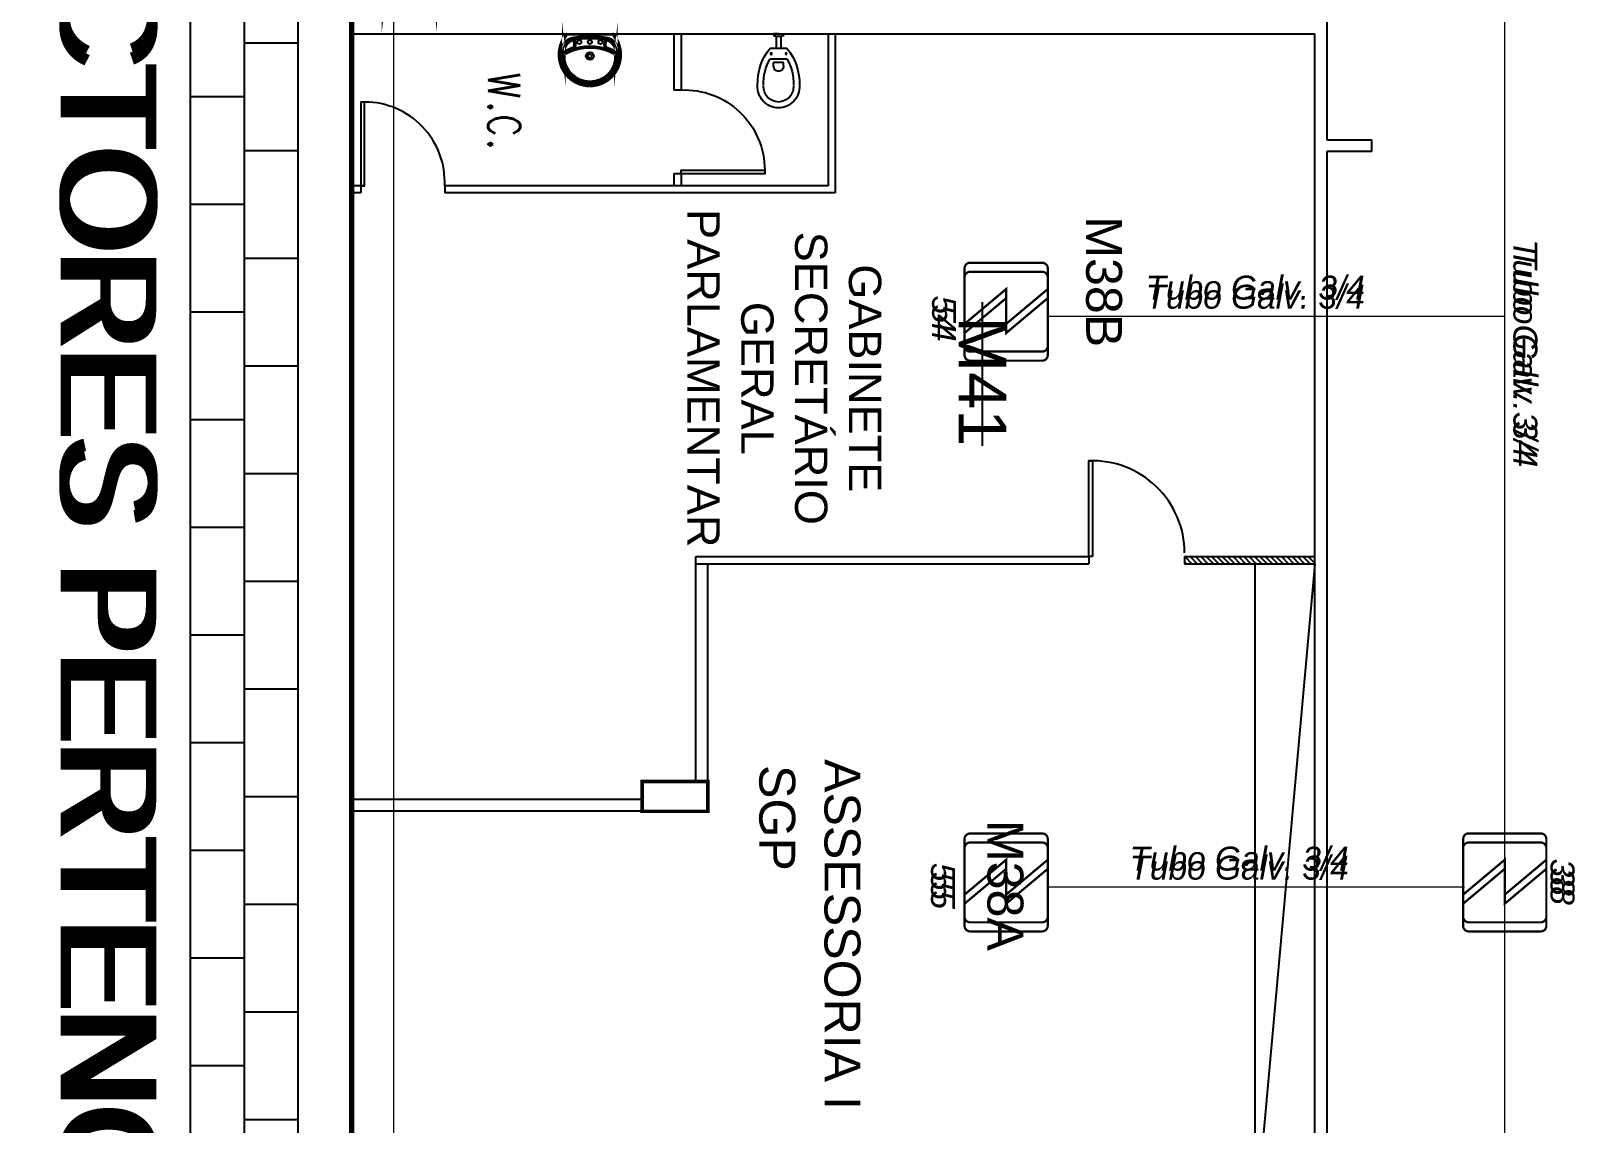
# Model space of a CAD drawing. Header units: metres. Extents: x -331 to 2982, y 362 to 2539.
# Drawn here: x 2792.57 to 2805.55, y 1355.3 to 1364.43 of the extents above; entities that cross this region are included whole.
import ezdxf
from ezdxf.enums import TextEntityAlignment as Align

# ---------------------------------------------------------------- set-up
doc = ezdxf.new("R2010")
doc.units = ezdxf.units.M
doc.layers.get('0').update_dxf_attribs({"color": 251})
for name, color, linetype in [('CX', 251, 'Continuous'), ('DET. FUMAÇA', 1, 'Continuous'), ('Div', 251, 'Continuous'), ('Pis', 251, 'Continuous')]:
    doc.layers.add(name, color=color, linetype=linetype)
doc.styles.add('ALESP2', font='ROMANS.SHX', dxfattribs={"width": 0.65, "height": 0.4})
doc.styles.add('ARIAL', font='arial.ttf')
doc.styles.add('DESTAQUE', font='arial.ttf', dxfattribs={"height": 0.4})
doc.styles.get("Standard").update_dxf_attribs({"font": 'arial.ttf', "height": 0.3})
pattern_1 = [(315, (2395.286600219383, 2121.910164802712), (0.02245064030267289, 0.02245064030267288), [])]

# ---------------------------------------------------------------- blocks, each defined once
blk = doc.blocks.new('Detector de fumaça')
at = {"layer": 'DET. FUMAÇA', "linetype": 'Continuous', "lineweight": 15, "const_width": 0.01870277497772515}
blk.add_lwpolyline([(774.59948291868, 539.8157648447526), (775.2490596285452, 539.8157648447526, -0.414213562373095), (775.2958165659895, 539.7690079073084), (775.2958165659895, 539.1669315525518, -0.414213562373095), (775.2490596285452, 539.1201746151075), (774.59948291868, 539.1201746151075, -0.414213562373095), (774.5527259812357, 539.1669315525518), (774.5527259812357, 539.7690079073084, -0.414213562373095)], format="xyb", close=True, dxfattribs=at)
blk.add_lwpolyline([(774.7729620717275, 539.8157648447526), (775.0644559117889, 539.46796972993), (774.7729620717275, 539.46796972993), (775.0644559117889, 539.1201746151075)], dxfattribs=at)
blk = doc.blocks.new('porta .7')
at = {"layer": 'CX', "ltscale": 8}
blk.add_lwpolyline([(0, 0), (0.03000000000000114, 0), (0.03000000000000114, 0.7000000000000028), (0, 0.7000000000000028)], close=True, dxfattribs=at)
at = {"layer": 'CX', "color": 1, "ltscale": 8}
blk.add_arc((0.03000000000000114, 0.02935714285715108), 0.6706428571428518, 357.4910967546365, 90, dxfattribs=at)
blk = doc.blocks.new('VASO-SAN')
for p, q in [((302.3511564595037, 172.4645276176708), (302.3804829001634, 172.4645276176708)), ((302.3804829001634, 172.4645276176708), (302.3804829001754, 172.382841068563)), ((302.4113947300152, 172.3536843433588), (302.4113947300152, 172.4936843424353)), ((302.4991825520949, 172.3536843424418), (302.4991825520949, 172.4936843433726)), ((302.5991825520949, 172.4436843433685), (302.4991825520949, 172.4436843433685)), ((302.5991825520949, 172.4036843433685), (302.4991825520949, 172.4036843433685)), ((302.5991825520949, 172.4436843433685), (302.5991825520949, 172.4546559305439)), ((302.5991825520949, 172.4036843433685), (302.5991825520949, 172.4436843433685)), ((302.5991825520949, 172.4036843433685), (302.5991825520949, 172.3927127561931)), ((302.6191825520949, 172.4640037223362), (302.6085303438872, 172.4640037223362)), ((302.6191825520949, 172.4236843433685), (302.6191825520949, 172.4640037223362)), ((302.6191825520949, 172.4236843433685), (302.6191825520949, 172.3833649644008)), ((302.3511564595037, 172.382841068563), (302.3804829001754, 172.382841068563)), ((302.6191825520949, 172.3833649644008), (302.6085303438872, 172.3833649644008))]:
    blk.add_line(p, q)
for centre in [(302.4529002042513, 172.4856264043932), (302.4529002042513, 172.3617422814212)]:
    blk.add_circle(centre, 0.0070651271446422)
for centre, radius, start, end in [((302.177941340428, 172.4199280401532), 0.1787982500381176, 86.68113411807168, 178.7962065859109), ((302.177941340428, 172.4199280401532), 0.1287982500381176, 86.68113411807168, 178.7962065859109), ((302.2050164807387, 172.1343106671568), 0.4644169642584563, 50.69788767013418, 92.06371201049879), ((302.2050164807387, 172.1343106671568), 0.4144169642584563, 60.13245399021499, 92.06371201049879), ((302.177941340428, 172.4274406456611), 0.1787982500381176, 181.203793414089, 273.3188658819283), ((302.177941340428, 172.4274406456611), 0.1287982500381176, 181.203793414089, 273.3188658819283), ((302.3486691906127, 172.4216362835805), 0.042963391935291, 86.68113411807168, 178.7962065859109), ((302.3486691906127, 172.4257324026534), 0.042963391935291, 181.203793414089, 273.3188658819283), ((302.6085303438872, 172.4546559305439), 0.0093477917922655, 90, 180), ((302.2050164807387, 172.7130580186575), 0.4644169642584563, 267.9362879895013, 309.3021123298757), ((302.2050164807387, 172.7130580186575), 0.4144169642584563, 267.9362879895013, 299.8675460083891), ((302.6085303438872, 172.3927127561931), 0.0093477917922655, 180, 270)]:
    blk.add_arc(centre, radius, start, end)
blk = doc.blocks.new('porta .8')
at = {"layer": 'CX', "ltscale": 8}
blk.add_lwpolyline([(0.03000000000000191, -3.945569728141391e-15), (7.771561172376096e-16, -3.954345531576031e-15), (5.816310974515743e-16, 0.7999999999999932), (0.03000000000000172, 0.7999999999999932)], close=True, dxfattribs=at)
at = {"layer": 'CX', "color": 1, "ltscale": 8}
blk.add_arc((0.02943750000000496, 0.02999999999999641), 0.7705624999999969, 2.105719771775577e-13, 92.18938118370639, dxfattribs=at)

msp = doc.modelspace()

# ---------------------------------------------------------------- hatches: boundary and pattern name
at = {"layer": 'Div', "lineweight": 0}
h = msp.add_hatch(dxfattribs=at)
h.set_pattern_fill('ANSI31', color=256, scale=0.01, angle=-90.00000000000001, style=0)
h.set_pattern_definition(pattern_1)
h.paths.add_polyline_path([(2803.301149366004, 1359.980130808466), (2803.301149366004, 1360.040130808467), (2802.211149366004, 1360.040130808467), (2802.211149366004, 1359.980130808466)])
at = {"layer": 'Pis'}
h = msp.add_hatch(dxfattribs=at)
h.set_pattern_fill('ANSI31', color=256, scale=0.01, angle=270, style=0)
h.set_pattern_definition(pattern_1)
h.paths.add_polyline_path([(2803.301149366004, 1359.980130808466), (2803.301149366004, 1360.040130808467), (2802.211149366004, 1360.040130808467), (2802.211149366004, 1359.980130808466)])

# ---------------------------------------------------------------- linework, layer by layer
at = {"lineweight": 0}
msp.add_lwpolyline([(2857.361149366137, 1315.535123681052), (2857.361149366137, 1296.825130808604), (2795.241149366137, 1296.825130808604), (2795.241149366137, 1372.335130808604)], dxfattribs=at)
at = {"layer": 'Div', "color": 150, "linetype": 'Continuous', "lineweight": 0}
for p, q in [((2804.887707053334, 1318.140437604774), (2804.887707053334, 1364.821923934114)), ((2801.067185745176, 1362.049071701873), (2804.887707053334, 1362.049071701873)), ((2801.067185745176, 1357.277906082938), (2804.551932448442, 1357.277906082938))]:
    msp.add_line(p, q, dxfattribs=at)
at = {"layer": 'Div', "lineweight": 0}
for p, q in [((2797.941149366004, 1364.410130808467), (2797.941149366004, 1363.940130808466)), ((2798.001149366004, 1364.410130808467), (2798.001149366004, 1363.940130808466)), ((2799.231149366004, 1364.410130808467), (2799.231149366004, 1363.140130808466)), ((2799.231149366004, 1364.410130808467), (2799.231149366004, 1363.140130808466)), ((2799.291149366004, 1364.410130808467), (2799.291149366004, 1363.080130808467)), ((2799.291149366004, 1364.410130808467), (2799.291149366004, 1363.080130808467)), ((2798.001149366004, 1363.940130808466), (2797.941149366004, 1363.940130808466)), ((2795.355833460956, 1363.140130808466), (2795.261149366004, 1363.140130808466)), ((2795.355833460956, 1363.140130808467), (2795.261149366004, 1363.140130808467)), ((2795.325833460956, 1363.140130808466), (2795.325833460956, 1363.080130808467)), ((2799.231149366004, 1363.140130808466), (2796.025833460956, 1363.140130808466)), ((2797.941149366004, 1363.140130808467), (2796.025833460956, 1363.140130808466)), ((2796.025833460956, 1363.140130808466), (2796.025833460956, 1363.080130808467)), ((2797.941149366004, 1363.240130808467), (2797.941149366004, 1363.140130808467)), ((2798.001149366004, 1363.240130808467), (2797.941149366004, 1363.240130808467)), ((2798.001149366004, 1363.240130808467), (2798.001149366004, 1363.140130808467)), ((2799.231149366004, 1363.140130808466), (2798.001149366004, 1363.140130808467)), ((2795.325833460956, 1363.080130808466), (2795.261149366004, 1363.080130808467)), ((2795.325833460956, 1363.080130808466), (2795.261149366004, 1363.080130808467)), ((2799.291149366004, 1363.080130808467), (2796.025833460956, 1363.080130808466)), ((2799.291149366004, 1363.080130808467), (2796.025833460956, 1363.080130808466)), ((2798.126149366004, 1360.040130808467), (2801.411149366004, 1360.040130808467)), ((2801.411149366004, 1360.040130808467), (2801.411149366004, 1359.980130808466)), ((2802.211149366004, 1360.040130808467), (2803.301149366004, 1360.040130808467)), ((2802.211149366004, 1360.040130808467), (2802.211149366004, 1359.980130808466)), ((2798.126149366004, 1359.980130808466), (2801.411149366004, 1359.980130808466)), ((2802.211149366004, 1359.980130808466), (2803.301149366004, 1359.980130808466))]:
    msp.add_line(p, q, dxfattribs=at)
at = {"layer": 'Div', "color": 230, "linetype": 'Continuous', "lineweight": 0}
msp.add_lwpolyline([(2830.898211216612, 1388.954365629503), (2830.898211216612, 1370.634545312882, -0.414213562373095), (2829.898211216612, 1369.634545312882), (2796.596317751199, 1369.634545312882, 0.414213562373095), (2795.596317751199, 1368.634545312882), (2795.596317751199, 1316.252726785317, 0.414213562373095)], format="xyb", dxfattribs=at)
at = {"layer": 'Pis'}
for p, q in [((2793.901149366004, 1295.935130808467), (2793.901149366004, 1372.335130808467)), ((2794.351149366004, 1296.385130808467), (2794.351149366004, 1372.335130808467)), ((2794.801149366004, 1296.385130808467), (2794.801149366004, 1372.335130808467)), ((2795.241149366004, 1372.335130808467), (2795.241149366004, 1296.825130808467)), ((2795.261149366004, 1372.335130808467), (2795.261149366004, 1296.845130808467)), ((2803.401149366004, 1364.510130808467), (2803.401149366004, 1363.525130808467)), ((2794.351149366004, 1364.335130808467), (2794.801149366004, 1364.335130808467)), ((2795.261149366004, 1364.410130808467), (2803.301149366004, 1364.410130808467)), ((2797.049161138385, 1364.405152654198), (2797.429336393611, 1364.405152654198)), ((2797.941149366004, 1364.410130808467), (2797.941149366004, 1363.940130808467)), ((2798.001149366004, 1364.410130808467), (2798.001149366004, 1363.940130808467)), ((2799.231149366004, 1364.410130808467), (2799.231149366004, 1363.140130808466)), ((2799.231149366004, 1364.410130808467), (2799.231149366004, 1363.140130808466)), ((2799.291149366004, 1364.410130808467), (2799.291149366004, 1363.080130808467)), ((2799.291149366004, 1364.410130808467), (2799.291149366004, 1363.080130808467)), ((2803.301149366004, 1354.025130808467), (2803.301149366004, 1364.410130808467)), ((2798.001149366004, 1363.940130808467), (2797.941149366004, 1363.940130808467)), ((2793.901149366004, 1363.885130808467), (2794.351149366004, 1363.885130808467)), ((2794.801149366004, 1363.885130808467), (2794.801149366004, 1363.885130808467)), ((2803.401149366004, 1363.525130808467), (2803.776149366004, 1363.525130808467)), ((2803.776149366004, 1363.425130808467), (2803.776149366004, 1363.525130808467)), ((2794.351149366004, 1363.435130808467), (2794.801149366004, 1363.435130808467)), ((2803.776149366004, 1363.425130808467), (2803.401149366004, 1363.425130808467)), ((2803.401149366004, 1363.425130808467), (2803.401149366004, 1354.025130808467)), ((2795.355833460956, 1363.140130808466), (2795.261149366004, 1363.140130808466)), ((2795.355833460956, 1363.140130808467), (2795.261149366004, 1363.140130808467)), ((2795.325833460956, 1363.140130808466), (2795.325833460956, 1363.080130808467)), ((2799.231149366004, 1363.140130808466), (2796.025833460956, 1363.140130808466)), ((2797.941149366004, 1363.140130808467), (2796.025833460956, 1363.140130808466)), ((2796.025833460956, 1363.140130808466), (2796.025833460956, 1363.080130808467)), ((2797.941149366004, 1363.240130808467), (2797.941149366004, 1363.140130808467)), ((2798.001149366004, 1363.240130808467), (2797.941149366004, 1363.240130808467)), ((2798.001149366004, 1363.240130808467), (2798.001149366004, 1363.140130808467)), ((2799.231149366004, 1363.140130808466), (2798.001149366004, 1363.140130808467)), ((2795.325833460956, 1363.080130808466), (2795.261149366004, 1363.080130808467)), ((2795.325833460956, 1363.080130808466), (2795.261149366004, 1363.080130808467)), ((2799.291149366004, 1363.080130808467), (2796.025833460956, 1363.080130808466)), ((2799.291149366004, 1363.080130808467), (2796.025833460956, 1363.080130808466)), ((2793.901149366004, 1362.985130808467), (2794.351149366004, 1362.985130808467)), ((2794.801149366004, 1362.985130808467), (2794.801149366004, 1362.985130808467)), ((2794.351149366004, 1362.535130808467), (2794.801149366004, 1362.535130808467)), ((2800.52233597845, 1360.966857722024), (2800.52233597845, 1362.166562755236)), ((2793.901149366004, 1362.085130808467), (2794.351149366004, 1362.085130808467)), ((2794.801149366004, 1362.085130808467), (2794.801149366004, 1362.085130808467)), ((2794.351149366004, 1361.635130808467), (2794.801149366004, 1361.635130808467)), ((2793.901149366004, 1361.185130808467), (2794.351149366004, 1361.185130808467)), ((2794.801149366004, 1361.185130808467), (2794.801149366004, 1361.185130808467)), ((2794.351149366004, 1360.735130808467), (2794.801149366004, 1360.735130808467)), ((2793.901149366004, 1360.285130808467), (2794.351149366004, 1360.285130808467)), ((2794.801149366004, 1360.285130808467), (2794.801149366004, 1360.285130808467)), ((2798.126149366004, 1360.040130808467), (2801.411149366004, 1360.040130808467)), ((2798.126149366004, 1359.980130808467), (2798.126149366004, 1360.040130808467)), ((2801.411149366004, 1360.040130808467), (2801.411149366004, 1359.980130808467)), ((2802.211149366004, 1360.040130808467), (2803.301149366004, 1360.040130808467)), ((2802.211149366004, 1360.040130808467), (2802.211149366004, 1359.980130808467)), ((2798.126149366004, 1359.980130808467), (2801.411149366004, 1359.980130808467)), ((2798.126149366004, 1358.160130808467), (2798.126149366004, 1359.980130808467)), ((2798.226149366004, 1358.160130808467), (2798.226149366004, 1359.980130808467)), ((2802.211149366004, 1359.980130808467), (2803.301149366004, 1359.980130808467)), ((2802.781149366004, 1359.980130808467), (2803.211149366004, 1359.980130808467)), ((2802.801149366004, 1354.450130808466), (2802.801149366004, 1359.980130808467)), ((2803.301149366004, 1359.980130808467), (2802.801149366004, 1354.450130808466)), ((2794.351149366004, 1359.835130808467), (2794.801149366004, 1359.835130808467)), ((2793.901149366004, 1359.385130808467), (2794.351149366004, 1359.385130808467)), ((2794.801149366004, 1359.385130808467), (2794.801149366004, 1359.385130808467)), ((2794.351149366004, 1358.935130808467), (2794.801149366004, 1358.935130808467)), ((2793.901149366004, 1358.485130808467), (2794.351149366004, 1358.485130808467)), ((2794.801149366004, 1358.485130808467), (2794.801149366004, 1358.485130808467)), ((2794.351149366004, 1358.035130808467), (2794.801149366004, 1358.035130808467)), ((2797.676149366004, 1358.010130808466), (2795.261149366004, 1358.010130808466)), ((2797.676149366004, 1357.910130808467), (2795.261149366004, 1357.910130808467)), ((2793.901149366004, 1357.585130808467), (2794.351149366004, 1357.585130808467)), ((2794.801149366004, 1357.585130808467), (2794.801149366004, 1357.585130808467)), ((2794.351149366004, 1357.135130808467), (2794.801149366004, 1357.135130808467)), ((2793.901149366004, 1356.685130808467), (2794.351149366004, 1356.685130808467)), ((2794.801149366004, 1356.685130808467), (2794.801149366004, 1356.685130808467)), ((2794.351149366004, 1356.235130808467), (2794.801149366004, 1356.235130808467)), ((2793.901149366004, 1355.785130808467), (2794.351149366004, 1355.785130808467)), ((2794.801149366004, 1355.785130808467), (2794.801149366004, 1355.785130808467)), ((2794.351149366004, 1355.335130808467), (2794.801149366004, 1355.335130808467))]:
    msp.add_line(p, q, dxfattribs=at)
at = {"layer": 'Pis', "const_width": 0.03}
for points in [[(2857.361149366136, 1315.535123681052), (2857.361149366136, 1296.825130808604), (2795.241149366137, 1296.825130808604), (2795.241149366137, 1372.335130808604)], [(2795.513082573368, 1364.677699344307), (2795.513744899596, 1364.683660280364), (2795.513744899596, 1364.683660280364), (2795.513744899596, 1364.680348649221)], [(2795.946906253111, 1364.680348649221), (2795.946906253111, 1364.683660280364), (2795.946906253111, 1364.683660280364), (2795.94756857934, 1364.677699344307)], [(2797.448543854241, 1364.244207380644), (2797.448543854241, 1364.244207380644), (2797.449206180469, 1364.244207380644), (2797.449868506698, 1364.244207380644), (2797.449868506698, 1364.243545054415), (2797.450530832927, 1364.243545054415), (2797.450530832927, 1364.243545054415), (2797.453180137841, 1364.240895749501), (2797.455167116527, 1364.238246444587), (2797.455829442756, 1364.234934813443), (2797.455829442756, 1364.2316231823), (2797.455829442756, 1364.2316231823), (2797.456491768985, 1364.237584118358), (2797.457154095213, 1364.243545054415), (2797.457816421442, 1364.250168316702), (2797.457816421442, 1364.256129252759), (2797.457816421442, 1364.262090188817), (2797.457154095213, 1364.268713451103), (2797.456491768985, 1364.27467438716), (2797.455167116527, 1364.280635323218), (2797.455167116527, 1364.280635323218), (2797.452517811613, 1364.289907890419), (2797.449206180469, 1364.299180457619), (2797.445232223098, 1364.30845302482), (2797.440595939498, 1364.317063265792), (2797.435297329669, 1364.325011180535), (2797.428674067382, 1364.33229676905), (2797.422050805096, 1364.338920031336), (2797.414102890353, 1364.345543293622), (2797.414102890353, 1364.345543293622), (2797.408804280524, 1364.349517250994), (2797.402843344466, 1364.353491208366), (2797.39622008218, 1364.357465165738), (2797.390259146123, 1364.360114470652), (2797.383635883837, 1364.362763775567), (2797.37701262155, 1364.365413080481), (2797.369727033036, 1364.367400059167), (2797.36310377075, 1364.368724711624), (2797.36310377075, 1364.368724711624), (2797.355155856006, 1364.370049364081), (2797.347870267492, 1364.37071169031), (2797.339922352748, 1364.372036342767), (2797.331974438005, 1364.372698668996), (2797.32468884949, 1364.373360995224), (2797.316740934747, 1364.374023321453), (2797.309455346232, 1364.374685647681), (2797.301507431488, 1364.37534797391), (2797.293559516745, 1364.376010300139), (2797.28627392823, 1364.376010300139), (2797.278326013487, 1364.376672626367), (2797.270378098743, 1364.376672626367), (2797.262430184, 1364.377334952596), (2797.255144595485, 1364.377334952596), (2797.247196680742, 1364.377334952596), (2797.239248765998, 1364.377334952596), (2797.239248765998, 1364.377334952596), (2797.231300851255, 1364.377334952596), (2797.223352936512, 1364.377334952596), (2797.216067347997, 1364.377334952596), (2797.208119433253, 1364.376672626367), (2797.20017151851, 1364.376672626367), (2797.192223603767, 1364.376010300139), (2797.184938015252, 1364.376010300139), (2797.176990100508, 1364.37534797391), (2797.169042185765, 1364.374685647681), (2797.16175659725, 1364.374023321453), (2797.153808682507, 1364.373360995224), (2797.146523093992, 1364.372698668996), (2797.138575179249, 1364.372036342767), (2797.130627264505, 1364.37071169031), (2797.123341675991, 1364.370049364081), (2797.115393761247, 1364.368724711624), (2797.115393761247, 1364.368724711624), (2797.108770498961, 1364.367400059167), (2797.101484910446, 1364.365413080481), (2797.09486164816, 1364.362763775567), (2797.088238385874, 1364.360114470652), (2797.082277449816, 1364.357465165738), (2797.076316513759, 1364.353491208366), (2797.070355577701, 1364.349517250994), (2797.065056967872, 1364.345543293622), (2797.065056967872, 1364.345543293622), (2797.057109053129, 1364.338920031336), (2797.049823464614, 1364.33229676905), (2797.043862528556, 1364.325011180535), (2797.037901592499, 1364.317063265792), (2797.033265308899, 1364.30845302482), (2797.029291351527, 1364.299180457619), (2797.025979720384, 1364.289907890419), (2797.023330415469, 1364.280635323218), (2797.023330415469, 1364.280635323218), (2797.022005763012, 1364.27467438716), (2797.021343436783, 1364.268713451103), (2797.020681110555, 1364.262090188817), (2797.020681110555, 1364.256129252759), (2797.020681110555, 1364.250168316702), (2797.021343436783, 1364.243545054415), (2797.022005763012, 1364.237584118358), (2797.022668089241, 1364.2316231823), (2797.022668089241, 1364.2316231823), (2797.022668089241, 1364.234934813443), (2797.023330415469, 1364.238246444587), (2797.025317394155, 1364.240895749501), (2797.02796669907, 1364.243545054415), (2797.02796669907, 1364.243545054415), (2797.028629025298, 1364.243545054415), (2797.029291351527, 1364.244207380644), (2797.029291351527, 1364.244207380644), (2797.029953677756, 1364.244207380644)], [(2797.239248765998, 1363.97795223674), (2797.239248765998, 1363.97795223674), (2797.213418043082, 1363.979276889198), (2797.188911972623, 1363.983250846569), (2797.165068228393, 1363.989211782627), (2797.141886810391, 1363.997822023598), (2797.120030044847, 1364.007756917028), (2797.09949793176, 1364.020341115372), (2797.08029047113, 1364.034249966172), (2797.062407662958, 1364.050145795659), (2797.045849507242, 1364.068028603832), (2797.031278330213, 1364.086573738233), (2797.018694131869, 1364.10710585132), (2797.007434585983, 1364.128962616865), (2796.998824345011, 1364.151481708638), (2796.992201082724, 1364.175325452868), (2796.987564799124, 1364.199831523327), (2796.985577820438, 1364.224999920014), (2796.985577820438, 1364.224999920014), (2796.985577820438, 1364.236921792129), (2796.985577820438, 1364.248843664244), (2796.986240146667, 1364.260765536359), (2796.987564799124, 1364.272025082246), (2796.98955177781, 1364.283946954361), (2796.992201082724, 1364.295206500248), (2796.994850387639, 1364.307128372363), (2796.998162018782, 1364.318387918249), (2797.002135976154, 1364.328985137907), (2797.006109933525, 1364.340244683793), (2797.010746217125, 1364.350841903451), (2797.016044826954, 1364.361439123109), (2797.022005763012, 1364.371374016538), (2797.02796669907, 1364.381971236196), (2797.034589961356, 1364.391906129626), (2797.04187554987, 1364.401178696826), (2797.04187554987, 1364.401178696826), (2797.043200202328, 1364.403165675512), (2797.044524854785, 1364.404490327969), (2797.046511833471, 1364.405152654198), (2797.049161138385, 1364.405152654198)], [(2797.239248765998, 1363.996497371142), (2797.239248765998, 1363.996497371142), (2797.263092510228, 1363.997822023598), (2797.285611602002, 1364.001133654742), (2797.308130693774, 1364.0070945908), (2797.32932513309, 1364.014380179314), (2797.349194919949, 1364.024315072743), (2797.368402380579, 1364.03557461863), (2797.386285188751, 1364.048821143203), (2797.402843344466, 1364.063392320232), (2797.418076847724, 1364.079950475947), (2797.431985698526, 1364.097170957891), (2797.44390757064, 1364.116378418521), (2797.45384246407, 1364.13624820538), (2797.461790378813, 1364.157442644695), (2797.4684136411, 1364.179299410239), (2797.472387598471, 1364.201818502013), (2797.474374577157, 1364.225662246243), (2797.474374577157, 1364.225662246243), (2797.475036903385, 1364.233610160986), (2797.475036903385, 1364.242220401958), (2797.474374577157, 1364.250168316702), (2797.473712250929, 1364.258116231445), (2797.4730499247, 1364.266064146188), (2797.471725272243, 1364.274012060932), (2797.470400619785, 1364.281959975675), (2797.469075967328, 1364.289907890419), (2797.469075967328, 1364.289907890419), (2797.467088988642, 1364.297855805162), (2797.463777357499, 1364.305803719905), (2797.460465726356, 1364.31308930842), (2797.456491768985, 1364.320374896935), (2797.451855485384, 1364.326998159221), (2797.446556875555, 1364.333621421507), (2797.440595939498, 1364.339582357565), (2797.43463500344, 1364.345543293622), (2797.43463500344, 1364.345543293622), (2797.428674067382, 1364.350841903451), (2797.422050805096, 1364.355478187052), (2797.41542754281, 1364.359452144423), (2797.408141954295, 1364.363426101795), (2797.400856365781, 1364.366737732938), (2797.392908451037, 1364.369387037852), (2797.384960536294, 1364.371374016538), (2797.37701262155, 1364.372698668996), (2797.37701262155, 1364.372698668996), (2797.367077728121, 1364.374023321453), (2797.356480508463, 1364.37534797391), (2797.346545615034, 1364.376672626367), (2797.335948395376, 1364.377997278825), (2797.325351175718, 1364.379321931282), (2797.31475395606, 1364.37998425751), (2797.304819062631, 1364.381308909968), (2797.294221842973, 1364.381971236196), (2797.294221842973, 1364.381971236196), (2797.287598580687, 1364.381971236196), (2797.280975318401, 1364.382633562425), (2797.273689729886, 1364.382633562425), (2797.2670664676, 1364.382633562425), (2797.259780879085, 1364.383295888654), (2797.253157616799, 1364.383295888654), (2797.245872028284, 1364.383295888654), (2797.239248765998, 1364.383295888654), (2797.239248765998, 1364.383295888654), (2797.232625503712, 1364.383295888654), (2797.225339915197, 1364.383295888654), (2797.218716652911, 1364.383295888654), (2797.212093390625, 1364.382633562425), (2797.20480780211, 1364.382633562425), (2797.198184539824, 1364.382633562425), (2797.190898951309, 1364.381971236196), (2797.184275689023, 1364.381971236196), (2797.184275689023, 1364.381971236196), (2797.173678469365, 1364.381308909968), (2797.163743575936, 1364.37998425751), (2797.153146356278, 1364.379321931282), (2797.14254913662, 1364.377997278825), (2797.131951916962, 1364.376672626367), (2797.122017023533, 1364.37534797391), (2797.111419803875, 1364.374023321453), (2797.101484910446, 1364.372698668996), (2797.101484910446, 1364.372698668996), (2797.093536995703, 1364.371374016538), (2797.085589080959, 1364.369387037852), (2797.077641166216, 1364.366737732938), (2797.070355577701, 1364.363426101795), (2797.063069989186, 1364.359452144423), (2797.0564467269, 1364.355478187052), (2797.049823464614, 1364.350841903451), (2797.043862528556, 1364.345543293622), (2797.043862528556, 1364.345543293622), (2797.037901592499, 1364.339582357565), (2797.031940656441, 1364.333621421507), (2797.026642046612, 1364.326998159221), (2797.022005763012, 1364.320374896935), (2797.01803180564, 1364.31308930842), (2797.014720174497, 1364.305803719905), (2797.011408543354, 1364.297855805162), (2797.009421564668, 1364.289907890419), (2797.009421564668, 1364.289907890419), (2797.008096912211, 1364.281959975675), (2797.006772259754, 1364.274012060932), (2797.005447607297, 1364.266064146188), (2797.004785281068, 1364.258116231445), (2797.00412295484, 1364.250168316702), (2797.003460628611, 1364.242220401958), (2797.003460628611, 1364.233610160986), (2797.00412295484, 1364.225662246243), (2797.00412295484, 1364.225662246243), (2797.006109933525, 1364.201818502013), (2797.010083890897, 1364.179299410239), (2797.016707153183, 1364.157442644695), (2797.024655067927, 1364.13624820538), (2797.034589961356, 1364.116378418521), (2797.046511833471, 1364.097170957891), (2797.060420684272, 1364.079950475947), (2797.07565418753, 1364.063392320232), (2797.092212343246, 1364.048821143203), (2797.110095151418, 1364.03557461863), (2797.129302612048, 1364.024315072743), (2797.149172398907, 1364.014380179314), (2797.170366838222, 1364.0070945908), (2797.192885929995, 1364.001133654742), (2797.215405021768, 1363.997822023598), (2797.239248765998, 1363.996497371142)], [(2797.029953677756, 1364.244207380644), (2797.029953677756, 1364.244207380644), (2797.029953677756, 1364.247519011787), (2797.030616003984, 1364.250168316702), (2797.031940656441, 1364.253479947845), (2797.033265308899, 1364.256129252759), (2797.034589961356, 1364.258778557674), (2797.03723926627, 1364.260765536359), (2797.039226244956, 1364.262752515045), (2797.04187554987, 1364.264739493731), (2797.04187554987, 1364.264739493731), (2797.047836485928, 1364.268051124874), (2797.053797421986, 1364.271362756017), (2797.060420684272, 1364.27467438716), (2797.06638162033, 1364.277323692075), (2797.073004882615, 1364.280635323218), (2797.079628144902, 1364.283284628132), (2797.085589080959, 1364.285271606818), (2797.092212343246, 1364.287920911733), (2797.092212343246, 1364.287920911733), (2797.096848626846, 1364.289907890419), (2797.100822584217, 1364.291894869104), (2797.10413421536, 1364.295206500248), (2797.107445846504, 1364.298518131391), (2797.109432825189, 1364.302492088762), (2797.111419803875, 1364.306466046134), (2797.112744456333, 1364.311102329734), (2797.113406782561, 1364.315738613335), (2797.113406782561, 1364.315738613335), (2797.113406782561, 1364.320374896935), (2797.112744456333, 1364.325011180535), (2797.112744456333, 1364.329647464136), (2797.112082130104, 1364.334283747736), (2797.110757477647, 1364.338920031336), (2797.110095151418, 1364.343556314936), (2797.108770498961, 1364.348192598537), (2797.107445846504, 1364.352166555909), (2797.107445846504, 1364.352166555909), (2797.106783520275, 1364.352828882137), (2797.106783520275, 1364.353491208366), (2797.106783520275, 1364.354153534594), (2797.106121194046, 1364.354815860823), (2797.106121194046, 1364.354815860823), (2797.102809562903, 1364.358127491966), (2797.098173279303, 1364.360776796881), (2797.093536995703, 1364.361439123109), (2797.088900712102, 1364.360776796881)], [(2797.448543854241, 1364.244207380644), (2797.448543854241, 1364.244207380644), (2797.444569896869, 1364.246856685558), (2797.440595939498, 1364.249505990473), (2797.436621982126, 1364.251492969159), (2797.431985698526, 1364.253479947845), (2797.431985698526, 1364.253479947845), (2797.420726152639, 1364.259440883902), (2797.409466606753, 1364.264739493731), (2797.397544734637, 1364.269375777332), (2797.386285188751, 1364.274012060932), (2797.374363316636, 1364.277986018303), (2797.362441444521, 1364.281959975675), (2797.350519572406, 1364.285271606818), (2797.338597700291, 1364.288583237961), (2797.326013501947, 1364.291232542876), (2797.314091629832, 1364.293219521562), (2797.301507431488, 1364.295206500248), (2797.288923233144, 1364.297193478933), (2797.277001361029, 1364.297855805162), (2797.264417162686, 1364.299180457619), (2797.251832964342, 1364.299180457619), (2797.239248765998, 1364.299180457619), (2797.239248765998, 1364.299180457619), (2797.226664567655, 1364.299180457619), (2797.214080369311, 1364.299180457619), (2797.201496170967, 1364.297855805162), (2797.189574298852, 1364.297193478933), (2797.176990100508, 1364.295206500248), (2797.164405902165, 1364.293219521562), (2797.152484030049, 1364.291232542876), (2797.139899831706, 1364.288583237961), (2797.127977959591, 1364.285271606818), (2797.116056087475, 1364.281959975675), (2797.10413421536, 1364.277986018303), (2797.092212343246, 1364.274012060932), (2797.080952797359, 1364.269375777332), (2797.069030925244, 1364.264739493731), (2797.057771379357, 1364.259440883902), (2797.046511833471, 1364.253479947845), (2797.046511833471, 1364.253479947845), (2797.04187554987, 1364.251492969159), (2797.037901592499, 1364.249505990473), (2797.033927635127, 1364.246856685558), (2797.029953677756, 1364.244207380644)], [(2797.429336393611, 1364.405152654198), (2797.429336393611, 1364.405152654198), (2797.431985698526, 1364.405152654198), (2797.433972677211, 1364.404490327969), (2797.435297329669, 1364.403165675512), (2797.436621982126, 1364.401178696826), (2797.436621982126, 1364.401178696826), (2797.44390757064, 1364.391906129626), (2797.450530832927, 1364.381971236196), (2797.456491768985, 1364.371374016538), (2797.462452705042, 1364.361439123109), (2797.467751314871, 1364.350841903451), (2797.472387598471, 1364.340244683793), (2797.476361555843, 1364.328985137907), (2797.480335513214, 1364.318387918249), (2797.483647144358, 1364.307128372363), (2797.486296449272, 1364.295206500248), (2797.488945754187, 1364.283946954361), (2797.490932732872, 1364.272025082246), (2797.49225738533, 1364.260765536359), (2797.492919711558, 1364.248843664244), (2797.492919711558, 1364.236921792129), (2797.492919711558, 1364.224999920014), (2797.492919711558, 1364.224999920014), (2797.490932732872, 1364.199831523327), (2797.486296449272, 1364.175325452868), (2797.479673186986, 1364.151481708638), (2797.471062946014, 1364.128962616865), (2797.459803400127, 1364.10710585132), (2797.447219201784, 1364.086573738233), (2797.432648024754, 1364.068028603832), (2797.416089869039, 1364.050145795659), (2797.398207060866, 1364.034249966172), (2797.378999600237, 1364.020341115372), (2797.357805160921, 1364.007756917028), (2797.335948395376, 1363.997822023598), (2797.313429303603, 1363.989211782627), (2797.289585559373, 1363.983250846569), (2797.264417162686, 1363.979276889198), (2797.239248765998, 1363.97795223674)], [(2797.390259146123, 1364.360776796881), (2797.390259146123, 1364.360776796881), (2797.384960536294, 1364.361439123109), (2797.380324252694, 1364.360776796881), (2797.375687969093, 1364.358127491966), (2797.37237633795, 1364.354815860823), (2797.37237633795, 1364.354815860823), (2797.371714011721, 1364.354153534594), (2797.371714011721, 1364.353491208366), (2797.371714011721, 1364.352828882137), (2797.371051685493, 1364.352166555909), (2797.371051685493, 1364.352166555909), (2797.369727033036, 1364.348192598537), (2797.368402380579, 1364.343556314936), (2797.36774005435, 1364.338920031336), (2797.366415401892, 1364.334283747736), (2797.365753075664, 1364.329647464136), (2797.365753075664, 1364.325011180535), (2797.365090749435, 1364.320374896935), (2797.365090749435, 1364.315738613335), (2797.365090749435, 1364.315738613335), (2797.365753075664, 1364.311102329734), (2797.367077728121, 1364.306466046134), (2797.369064706807, 1364.302492088762), (2797.371051685493, 1364.298518131391), (2797.374363316636, 1364.295206500248), (2797.377674947779, 1364.291894869104), (2797.381648905151, 1364.289907890419), (2797.386285188751, 1364.287920911733), (2797.386285188751, 1364.287920911733), (2797.392908451037, 1364.285271606818), (2797.398869387095, 1364.283284628132), (2797.405492649381, 1364.280635323218), (2797.412115911667, 1364.277323692075), (2797.418076847724, 1364.27467438716), (2797.424700110011, 1364.271362756017), (2797.430661046069, 1364.268051124874), (2797.436621982126, 1364.264739493731), (2797.436621982126, 1364.264739493731), (2797.43927128704, 1364.262752515045), (2797.441258265726, 1364.260765536359), (2797.44390757064, 1364.258778557674), (2797.445232223098, 1364.256129252759), (2797.446556875555, 1364.253479947845), (2797.447881528012, 1364.250168316702), (2797.448543854241, 1364.247519011787), (2797.448543854241, 1364.244207380644)]]:
    msp.add_lwpolyline(points, dxfattribs=at)
msp.add_lwpolyline([(2797.676149366004, 1358.160130808467), (2798.226149366004, 1358.160130808467), (2798.226149366004, 1357.910130808467), (2797.676149366004, 1357.910130808467)], close=True, dxfattribs=at)
msp.add_lwpolyline([(2797.676149366004, 1358.160130808467), (2798.226149366004, 1358.160130808467), (2798.226149366004, 1357.910130808467), (2797.676149366004, 1357.910130808467)], close=True, dxfattribs=at)
at = {"layer": 'Pis'}
for centre, radius in [((2797.150711886281, 1364.341569336251), 0.0166384018584), ((2797.239248765998, 1364.341569336251), 0.0166384018584), ((2797.327114911778, 1364.341569336251), 0.0166384018584), ((2797.239248765998, 1364.224190897231), 0.03253059595674806), ((2797.239248765998, 1364.224190897231), 0.01589796219915734)]:
    msp.add_circle(centre, radius, dxfattribs=at)
msp.add_arc((2797.239248765998, 1364.2316231823), 0.2165806767575426, 180, 0, dxfattribs=at)

# ---------------------------------------------------------------- block references
at = {"layer": 'DET. FUMAÇA', "linetype": 'Continuous', "lineweight": 0, "rotation": 270}
for p in [(2261.251420900423, 2137.049342975486), (2261.251420900423, 2136.973342975486), (2261.251420900423, 2132.278177356551), (2265.419737323405, 2132.278177356551), (2261.251420900423, 2132.202177356551), (2265.419737323405, 2132.202177356551)]:
    msp.add_blockref('Detector de fumaça', p, dxfattribs=at)
at = {"layer": 'Pis', "xscale": -1, "rotation": 270}
for name, p in [('VASO-SAN', (2626.392787799485, 1061.790948256372)), ('porta .7', (2798.001149366004, 1363.240130808467))]:
    msp.add_blockref(name, p, dxfattribs=at)
at = {"layer": 'Pis'}
for name, p in [('porta .7', (2795.325833460956, 1363.140130808466)), ('porta .8', (2801.411149366004, 1360.040130808467))]:
    msp.add_blockref(name, p, dxfattribs=at)

# ---------------------------------------------------------------- texts
at = {"layer": 'Div', "color": 230, "linetype": 'Continuous', "lineweight": 0, "char_height": 0.8, "attachment_point": 1, "rotation": 270}
for insert in [(2793.614001965882, 1367.96686105055), (2793.614001965882, 1367.89086105055)]:
    msp.add_mtext_dynamic_manual_height_columns('DETECTORES PERTENCENTES AO LAÇO 5', width=27.20387505224335, gutter_width=2.5, heights=[0], dxfattribs=dict(at, insert=insert))
at = {"layer": 'Div', "color": 2, "linetype": 'Continuous', "lineweight": 0, "char_height": 0.2, "attachment_point": 1, "rotation": 270}
for insert in [(2805.160257891408, 1362.69323969587), (2805.160257891408, 1362.61723969587)]:
    msp.add_mtext_dynamic_manual_height_columns('{\\fArial|b0|i1|c0|p34;Tubo Galv. 3/4 }', width=13.3188035564217, gutter_width=2.5, heights=[0], dxfattribs=dict(at, insert=insert))
at = {"layer": 'Div', "color": 2, "linetype": 'Continuous', "lineweight": 0, "char_height": 0.2, "attachment_point": 1}
for insert in [(2801.885703324911, 1362.388470641977), (2801.885703324911, 1362.312470641977), (2801.751232209574, 1357.614963397963), (2801.751232209574, 1357.538963397963)]:
    msp.add_mtext_dynamic_manual_height_columns('{\\fArial|b0|i1|c0|p34;Tubo Galv. 3/4 }', width=13.3188035564217, gutter_width=2.5, heights=[0], dxfattribs=dict(at, insert=insert))
at = {"layer": 'Div', "color": 3, "linetype": 'Continuous', "lineweight": 0, "char_height": 0.2, "attachment_point": 1, "rotation": 270}
for s, insert in [('{\\fArial|b0|i1|c0|p34;54}', (2800.300533257608, 1362.222544932364)), ('{\\fArial|b0|i1|c0|p34;54}', (2800.300533257608, 1362.146544932364)), ('{\\fArial|b0|i1|c0|p34;55}', (2800.291351322111, 1357.47986218281)), ('{\\fArial|b0|i1|c0|p34;38}', (2805.470871175005, 1357.514798581998)), ('{\\fArial|b0|i1|c0|p34;38}', (2805.470871175005, 1357.438798581998)), ('{\\fArial|b0|i1|c0|p34;55}', (2800.291351322111, 1357.40386218281))]:
    msp.add_mtext_dynamic_manual_height_columns(s, width=13.3188035564217, gutter_width=2.5, heights=[0], dxfattribs=dict(at, insert=insert))
at = {"layer": 'Pis', "style": 'ALESP2', "width": 0.65}
msp.add_text('w.c.', height=0.4, rotation=270, dxfattribs=at).set_placement((2796.389117549894, 1363.765578115689), align=Align.CENTER)
at = {"layer": 'Pis'}
for s, height, style, p in [('M38B', 0.3, 'ARIAL', (2801.388122938841, 1362.337810880186)), ('M41', 0.4, 'DESTAQUE', (2800.321779928268, 1361.50479438873)), ('M38A', 0.3, 'ARIAL', (2800.563166757744, 1357.290902177514))]:
    msp.add_text(s, height=height, rotation=270, dxfattribs=dict(at, style=style)).set_placement(p, align=Align.CENTER)
at = {"layer": 'Pis', "style": 'ARIAL'}
for s, p in [('ASSESSORIA I', (2799.200861743926, 1358.347422242924)), ('SGP', (2798.655918222587, 1358.297545322378))]:
    msp.add_text(s, height=0.3, rotation=270, dxfattribs=at).set_placement(p)
at = {"layer": 'Pis', "insert": (2798.054588833113, 1361.530545655875), "char_height": 0.27, "width": 4.952839843576005, "attachment_point": 8, "rotation": 270.0000000002996, "style": 'ARIAL'}
msp.add_mtext('GABINETE \\PSECRETÁRIO\\PGERAL\\PPARLAMENTAR', dxfattribs=at)

doc.saveas('drawing.dxf')
